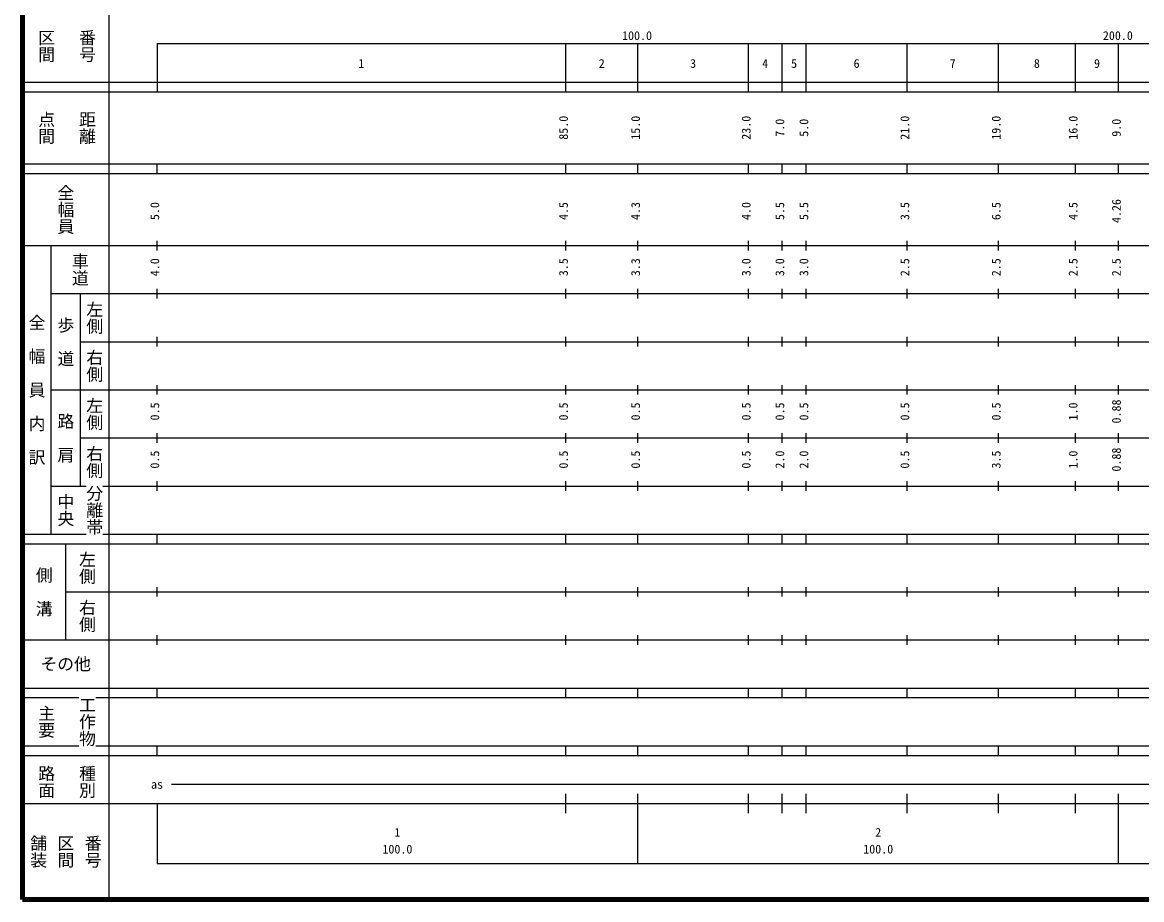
# Model space of a CAD drawing. Units: millimetres on the paper, enlarged 1000 times. Extents: x 67898 to 707898, y 1591 to 361591.
# Drawn here: x 67898 to 300683, y 1591 to 184000 of the extents above; entities that cross this region are included whole.
import ezdxf
from ezdxf.enums import TextEntityAlignment as Align

# ---------------------------------------------------------------- set-up
doc = ezdxf.new("R2010")
doc.units = ezdxf.units.MM
doc.header["$LTSCALE"] = 1000
doc.layers.add('M-TTL', color=2, linetype='Continuous', lineweight=140)
doc.layers.add('M-TTL-BAND', color=7, linetype='Continuous', lineweight=25)
doc.styles.add('@ＭＳ ゴシック', font='')
doc.styles.add('ＭＳ ゴシック', font='')
doc.styles.get('@ＭＳ ゴシック').set_extended_font_data('@MS Gothic')
doc.styles.get('ＭＳ ゴシック').set_extended_font_data('MS Gothic')

msp = doc.modelspace()

# ---------------------------------------------------------------- linework, layer by layer
at = {"layer": 'M-TTL'}
for p, q in [((67898, 361591), (67898, 1591)), ((67898, 1591), (707898, 1591))]:
    msp.add_line(p, q, dxfattribs=at)
at = {"layer": 'M-TTL-BAND'}
for p, q in [((85898, 351591), (85898, 1591)), ((95898, 179591), (606898, 179591)), ((95898, 179591), (95898, 169591)), ((180898, 169591), (180898, 179591)), ((195898, 169591), (195898, 179591)), ((218898, 169591), (218898, 179591)), ((225898, 169591), (225898, 179591)), ((230898, 169591), (230898, 179591)), ((251898, 169591), (251898, 179591)), ((270898, 169591), (270898, 179591)), ((286898, 169591), (286898, 179591)), ((295898, 169591), (295898, 179591)), ((67898, 171591), (606898, 171591)), ((67898, 169591), (606898, 169591)), ((67898, 154591), (606898, 154591)), ((95898, 152591), (95898, 154591)), ((180898, 152591), (180898, 154591)), ((195898, 152591), (195898, 154591)), ((218898, 152591), (218898, 154591)), ((225898, 152591), (225898, 154591)), ((230898, 152591), (230898, 154591)), ((251898, 152591), (251898, 154591)), ((270898, 152591), (270898, 154591)), ((286898, 152591), (286898, 154591)), ((295898, 152591), (295898, 154591)), ((67898, 152591), (606898, 152591)), ((67898, 137591), (606898, 137591)), ((73898, 77591), (73898, 137591)), ((95898, 136591), (95898, 138591)), ((180898, 136591), (180898, 138591)), ((195898, 136591), (195898, 138591)), ((218898, 136591), (218898, 138591)), ((225898, 136591), (225898, 138591)), ((230898, 136591), (230898, 138591)), ((251898, 136591), (251898, 138591)), ((270898, 136591), (270898, 138591)), ((286898, 136591), (286898, 138591)), ((295898, 136591), (295898, 138591)), ((95898, 126591), (95898, 128591)), ((180898, 126591), (180898, 128591)), ((195898, 126591), (195898, 128591)), ((218898, 126591), (218898, 128591)), ((225898, 126591), (225898, 128591)), ((230898, 126591), (230898, 128591)), ((251898, 126591), (251898, 128591)), ((270898, 126591), (270898, 128591)), ((286898, 126591), (286898, 128591)), ((295898, 126591), (295898, 128591)), ((73898, 127591), (606898, 127591)), ((79898, 127591), (79898, 87591)), ((79898, 117591), (606898, 117591)), ((95898, 116591), (95898, 118591)), ((180898, 116591), (180898, 118591)), ((195898, 116591), (195898, 118591)), ((218898, 116591), (218898, 118591)), ((225898, 116591), (225898, 118591)), ((230898, 116591), (230898, 118591)), ((251898, 116591), (251898, 118591)), ((270898, 116591), (270898, 118591)), ((286898, 116591), (286898, 118591)), ((295898, 116591), (295898, 118591)), ((73898, 107591), (606898, 107591)), ((95898, 106591), (95898, 108591)), ((180898, 106591), (180898, 108591)), ((195898, 106591), (195898, 108591)), ((218898, 106591), (218898, 108591)), ((225898, 106591), (225898, 108591)), ((230898, 106591), (230898, 108591)), ((251898, 106591), (251898, 108591)), ((270898, 106591), (270898, 108591)), ((286898, 106591), (286898, 108591)), ((295898, 106591), (295898, 108591)), ((95898, 96591), (95898, 98591)), ((180898, 96591), (180898, 98591)), ((195898, 96591), (195898, 98591)), ((218898, 96591), (218898, 98591)), ((225898, 96591), (225898, 98591)), ((230898, 96591), (230898, 98591)), ((251898, 96591), (251898, 98591)), ((270898, 96591), (270898, 98591)), ((286898, 96591), (286898, 98591)), ((295898, 96591), (295898, 98591)), ((79898, 97591), (606898, 97591)), ((95898, 86591), (95898, 88591)), ((180898, 86591), (180898, 88591)), ((195898, 86591), (195898, 88591)), ((218898, 86591), (218898, 88591)), ((225898, 86591), (225898, 88591)), ((230898, 86591), (230898, 88591)), ((251898, 86591), (251898, 88591)), ((270898, 86591), (270898, 88591)), ((286898, 86591), (286898, 88591)), ((295898, 86591), (295898, 88591)), ((73898, 87591), (81148, 87591)), ((84648, 87591), (606898, 87591)), ((67898, 77591), (81148, 77591)), ((84648, 77591), (606898, 77591)), ((95898, 75591), (95898, 77591)), ((180898, 75591), (180898, 77591)), ((195898, 75591), (195898, 77591)), ((218898, 75591), (218898, 77591)), ((225898, 75591), (225898, 77591)), ((230898, 75591), (230898, 77591)), ((251898, 75591), (251898, 77591)), ((270898, 75591), (270898, 77591)), ((286898, 75591), (286898, 77591)), ((295898, 75591), (295898, 77591)), ((67898, 75591), (606898, 75591)), ((76898, 75591), (76898, 55591)), ((76898, 65591), (606898, 65591)), ((95898, 64591), (95898, 66591)), ((180898, 64591), (180898, 66591)), ((195898, 64591), (195898, 66591)), ((218898, 64591), (218898, 66591)), ((225898, 64591), (225898, 66591)), ((230898, 64591), (230898, 66591)), ((251898, 64591), (251898, 66591)), ((270898, 64591), (270898, 66591)), ((286898, 64591), (286898, 66591)), ((295898, 64591), (295898, 66591)), ((95898, 54591), (95898, 56591)), ((180898, 54591), (180898, 56591)), ((195898, 54591), (195898, 56591)), ((218898, 54591), (218898, 56591)), ((225898, 54591), (225898, 56591)), ((230898, 54591), (230898, 56591)), ((251898, 54591), (251898, 56591)), ((270898, 54591), (270898, 56591)), ((286898, 54591), (286898, 56591)), ((295898, 54591), (295898, 56591)), ((67898, 55591), (606898, 55591)), ((67898, 45591), (606898, 45591)), ((95898, 43591), (95898, 45591)), ((180898, 43591), (180898, 45591)), ((195898, 43591), (195898, 45591)), ((218898, 43591), (218898, 45591)), ((225898, 43591), (225898, 45591)), ((230898, 43591), (230898, 45591)), ((251898, 43591), (251898, 45591)), ((270898, 43591), (270898, 45591)), ((286898, 43591), (286898, 45591)), ((295898, 43591), (295898, 45591)), ((67898, 43591), (79648, 43591)), ((83148, 43591), (606898, 43591)), ((67898, 33591), (79648, 33591)), ((83148, 33591), (606898, 33591)), ((95898, 31591), (95898, 33591)), ((180898, 31591), (180898, 33591)), ((195898, 31591), (195898, 33591)), ((218898, 31591), (218898, 33591)), ((225898, 31591), (225898, 33591)), ((230898, 31591), (230898, 33591)), ((251898, 31591), (251898, 33591)), ((270898, 31591), (270898, 33591)), ((286898, 31591), (286898, 33591)), ((295898, 31591), (295898, 33591)), ((67898, 31591), (606898, 31591)), ((98898, 25591), (479398, 25591)), ((180898, 19591), (180898, 23591)), ((195898, 9091), (195898, 23591)), ((218898, 19591), (218898, 23591)), ((225898, 19591), (225898, 23591)), ((230898, 19591), (230898, 23591)), ((251898, 19591), (251898, 23591)), ((270898, 19591), (270898, 23591)), ((286898, 19591), (286898, 23591)), ((295898, 9091), (295898, 23591)), ((67898, 21591), (606898, 21591)), ((95898, 21591), (95898, 9091)), ((95898, 9091), (606898, 9091))]:
    msp.add_line(p, q, dxfattribs=at)

# ---------------------------------------------------------------- texts
at = {"layer": 'M-TTL-BAND', "style": '@ＭＳ ゴシック'}
for s, p in [('区間', (72898, 179091)), ('番号', (81398, 179091)), ('点間', (72898, 162091)), ('距離', (81398, 162091)), ('全幅員', (76898, 145091)), ('車道', (79898, 132591)), ('左側', (82898, 122591)), ('全\u3000幅\u3000員\u3000内\u3000訳', (70898, 107591)), ('歩\u3000道', (76898, 117591)), ('右側', (82898, 112591)), ('左側', (82898, 102591)), ('路\u3000肩', (76898, 97591)), ('右側', (82898, 92591)), ('分離帯', (82898, 82591)), ('中央', (76898, 82591)), ('左側', (81398, 70591)), ('側\u3000溝', (72398, 65591)), ('右側', (81398, 60591)), ('主要', (72898, 38591)), ('工作物', (81398, 38591)), ('路面', (72898, 26091)), ('種別', (81398, 26091)), ('舗装', (71231, 11591)), ('区間', (76898, 11591)), ('番号', (82565, 11591))]:
    msp.add_text(s, height=2566, rotation=270, dxfattribs=at).set_placement(p, align=Align.MIDDLE_CENTER)
at = {"layer": 'M-TTL-BAND', "style": 'ＭＳ ゴシック'}
for s, p in [('100.0', (195742, 179786)), ('200.0', (295742, 179786)), ('1', (138398, 173996)), ('2', (188398, 173996)), ('3', (207398, 173996)), ('4', (222398, 173996)), ('5', (228398, 173996)), ('6', (241398, 173996)), ('7', (261398, 173996)), ('8', (278898, 173996)), ('9', (291398, 173996)), ('as', (95898, 24091)), ('1', (145898, 14114)), ('2', (245898, 14114)), ('100.0', (145898, 10624)), ('100.0', (245898, 10624))]:
    msp.add_text(s, height=1833, dxfattribs=at).set_placement(p, align=Align.BOTTOM_CENTER)
for s, p in [('85.0', (181898, 162091)), ('15.0', (196898, 162091)), ('23.0', (219898, 162091)), ('7.0', (226898, 162091)), ('5.0', (231898, 162091)), ('21.0', (252898, 162091)), ('19.0', (271898, 162091)), ('16.0', (287898, 162091)), ('9.0', (296898, 162091)), ('4.26', (296898, 144765)), ('5.0', (96898, 144765)), ('4.5', (181898, 144765)), ('4.3', (196898, 144765)), ('4.0', (219898, 144765)), ('5.5', (226898, 144765)), ('5.5', (231898, 144765)), ('3.5', (252898, 144765)), ('6.5', (271898, 144765)), ('4.5', (287898, 144765)), ('4.0', (96898, 133091)), ('3.5', (181898, 133091)), ('3.3', (196898, 133091)), ('3.0', (219898, 133091)), ('3.0', (226898, 133091)), ('3.0', (231898, 133091)), ('2.5', (252898, 133091)), ('2.5', (271898, 133091)), ('2.5', (287898, 133091)), ('2.5', (296898, 133091)), ('0.5', (96898, 103091)), ('0.5', (181898, 103091)), ('0.5', (196898, 103091)), ('0.5', (219898, 103091)), ('0.5', (226898, 103091)), ('0.5', (231898, 103091)), ('0.5', (252898, 103091)), ('0.5', (271898, 103091)), ('1.0', (287898, 103091)), ('0.88', (296898, 103091)), ('0.88', (296898, 93091)), ('0.5', (96898, 93091)), ('0.5', (181898, 93091)), ('0.5', (196898, 93091)), ('0.5', (219898, 93091)), ('2.0', (226898, 93091)), ('2.0', (231898, 93091)), ('0.5', (252898, 93091)), ('3.5', (271898, 93091)), ('1.0', (287898, 93091))]:
    msp.add_text(s, height=1833, rotation=90, dxfattribs=at).set_placement(p, align=Align.BOTTOM_CENTER)
msp.add_text('その他', height=2566, dxfattribs=at).set_placement((76898, 50591), align=Align.MIDDLE_CENTER)

doc.saveas('drawing.dxf')
